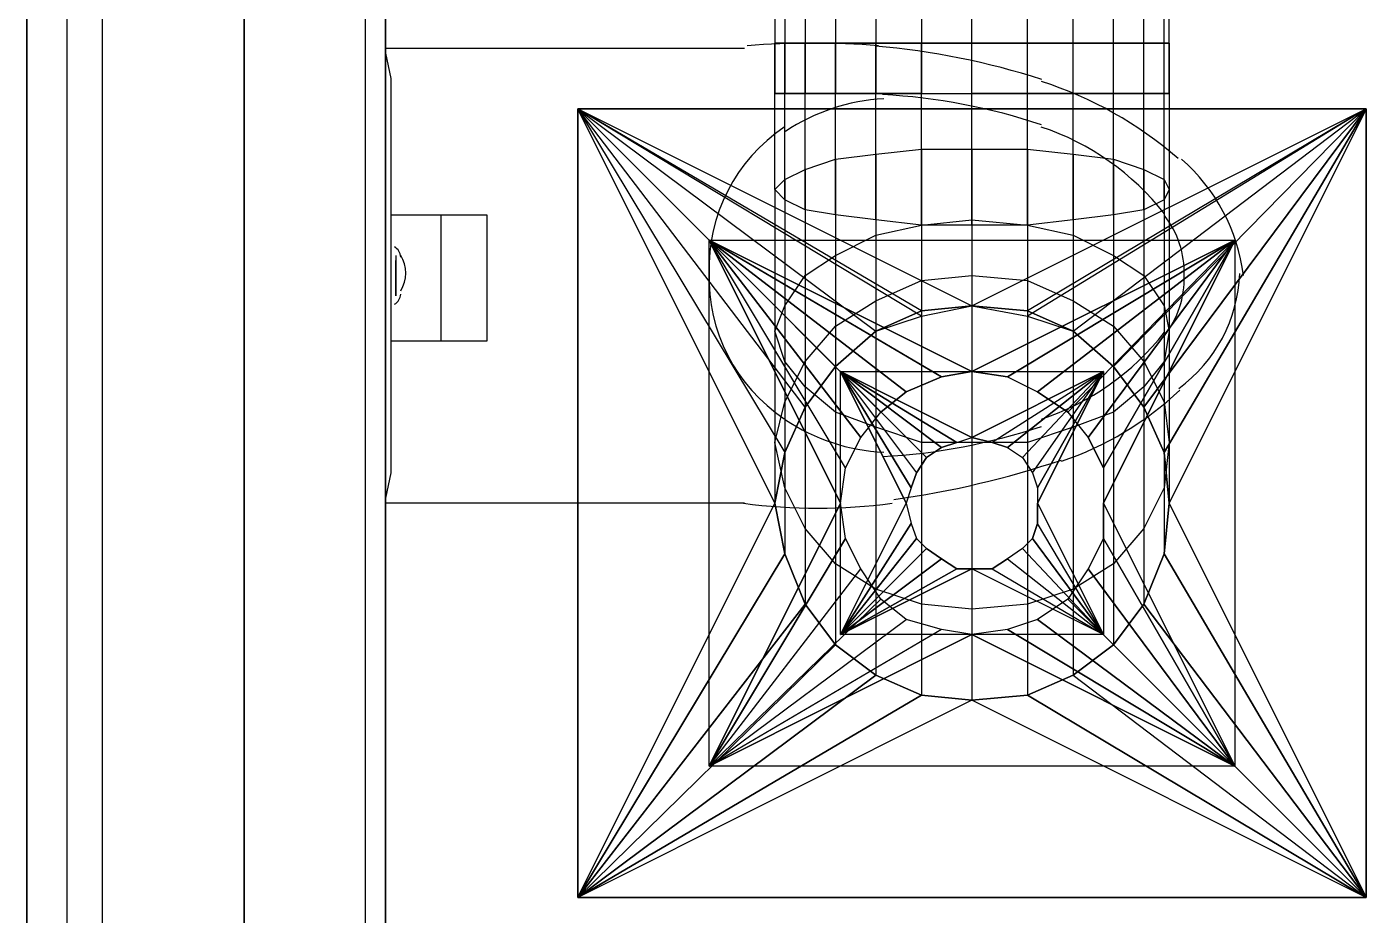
# Model space of a CAD drawing. Header units: metres. Extents: x 114 to 218, y 8 to 180.
# Drawn here: x 181.463 to 185.539, y 79.526 to 82.229 of the extents above; entities that cross this region are included whole.
import ezdxf

# ---------------------------------------------------------------- set-up
doc = ezdxf.new("R2010")
doc.units = ezdxf.units.M
doc.header["$MEASUREMENT"] = 0
for name, color, linetype in [('_Route', 7, 'Continuous'), ('A-2D-I-WALL', 7, 'Continuous'), ('A-2D-SANR-FIXT', 7, 'Continuous'), ('A-3D-I-WALL', 7, 'Continuous'), ('M-EA2S-ADist', 7, 'Continuous'), ('M-EA2S-Round', 7, 'Continuous'), ('PL-VA-Pipe', 7, 'Continuous')]:
    doc.layers.add(name, color=color, linetype=linetype)

msp = doc.modelspace()

# ---------------------------------------------------------------- linework, layer by layer
at = {"layer": '_Route', "color": 4, "true_color": 0x00ffff}
msp.add_lwpolyline([(181.5863, 75.8421), (181.5863, 95.3923)], dxfattribs=at)
msp.add_lwpolyline([(181.5863, 75.8421), (181.5863, 95.3923)], dxfattribs=at)
at = {"layer": 'A-2D-I-WALL', "color": 9, "true_color": 0xbababa}
for points in [[(182.4939, 75.8114), (182.4939, 98.4379)], [(182.1247, 98.3148), (182.1247, 75.8729)], [(182.5554, 75.8729), (182.5554, 85.6711)]]:
    msp.add_lwpolyline(points, dxfattribs=at)
at = {"layer": 'A-2D-SANR-FIXT', "color": 9, "true_color": 0xbababa}
for points in [[(182.5554, 82.164), (182.6785, 82.164), (182.6785, 82.164), (183.6475, 82.164)], [(182.5554, 82.1486), (182.5708, 82.0717), (182.5708, 80.872), (182.5554, 80.7951)], [(182.5708, 81.6564), (182.863, 81.6564)], [(182.7246, 81.2719), (182.7246, 81.6564)], [(182.863, 81.6564), (182.863, 81.2719)], [(182.5862, 81.5334), (182.5862, 81.4103)], [(182.5862, 81.4103), (182.5862, 81.518)], [(182.863, 81.2719), (182.5708, 81.2719)], [(183.6475, 80.7797), (182.6785, 80.7797), (182.6785, 80.7797), (182.5554, 80.7797)]]:
    msp.add_lwpolyline(points, dxfattribs=at)
for centre, radius, start, end in [((183.8552, 79.9115), 2.2679, 84.9397, 95.0614), ((183.8398, 79.8341), 2.3453, 72.3163, 84.9412), ((184.1936, 80.9412), 1.1766, 48.9128, 72.32), ((183.963, 80.1573), 1.8683, 71.6355, 86.7852), ((184.1013, 81.4179), 0.5923, 92.9134, 123.7841), ((184.0551, 81.495), 0.5152, 123.7881, 181.9342), ((184.3012, 81.1719), 0.7921, 38.0091, 71.6386), ((184.6088, 81.4026), 0.5615, 7.0948, 48.9105), ((184.7012, 81.4796), 0.2845, 358.5548, 37.9994), ((182.5631, 81.5257), 0.0385, 3.7219, 60.3221), ((182.517, 81.4795), 0.1, 327.3468, 32.6532), ((184.0551, 81.4641), 0.5152, 178.0658, 236.2119), ((184.7012, 81.4641), 0.2845, 321.9965, 1.445), ((184.7011, 81.4949), 0.4538, 306.1607, 357.8457), ((182.5631, 81.418), 0.0385, 299.7072, 356.2781), ((184.3012, 81.7872), 0.7922, 288.3641, 321.9909), ((184.301, 81.8335), 0.977, 288.601, 313.4009), ((184.1013, 81.5258), 0.5923, 236.2159, 267.0866), ((183.9629, 82.7867), 1.8686, 273.2175, 288.3645), ((183.7171, 83.5696), 2.8053, 277.8801, 288.5992), ((183.8705, 82.4639), 1.6997, 262.3423, 277.6577)]:
    msp.add_arc(centre, radius, start, end, dxfattribs=at)
at = {"layer": 'A-3D-I-WALL', "color": 42, "true_color": 0xdda500}
for points in [[(182.1247, 98.3148), (182.1247, 75.8729), (182.1247, 75.8114), (182.4939, 75.8114), (182.4939, 75.8729), (182.4939, 85.7326), (182.4939, 86.1018), (182.4939, 89.7934), (182.4939, 90.3932), (182.4939, 94.0541), (182.4939, 94.654), (182.4939, 98.3148), (182.4939, 98.3764), (182.4939, 98.4379), (182.1247, 98.4379), (182.1247, 98.3764), (182.1247, 98.3148)], [(182.1247, 98.3148), (182.1247, 75.8729), (182.5554, 75.8729), (182.5554, 85.6711), (182.5554, 86.1633), (182.5554, 89.7318), (182.5554, 90.4548), (182.5554, 93.9926), (182.5554, 94.7155), (182.5554, 98.3148), (182.1247, 98.3148), (182.5554, 98.3148), (182.5554, 94.7155), (182.5554, 93.9926), (182.5554, 90.4548), (182.5554, 89.7318), (182.5554, 86.1633), (182.5554, 85.6711), (182.5554, 75.8729), (182.1247, 75.8729), (182.1247, 98.3148)], [(182.4939, 75.8729), (182.5554, 75.8729), (182.5554, 85.6711), (182.5554, 85.7326), (182.4939, 85.7326)]]:
    msp.add_lwpolyline(points, dxfattribs=at)
at = {"layer": 'M-EA2S-ADist', "color": 3, "true_color": 0x00ff00}
for points in [[(183.1399, 81.9794), (183.1399, 79.5799), (185.5395, 79.5799), (185.5395, 81.9794), (183.1399, 81.9794)], [(185.5395, 79.5799), (183.1399, 79.5799), (183.1399, 81.9794), (185.5395, 81.9794), (185.5395, 79.5799)], [(183.1399, 79.5799), (183.7398, 80.7797), (183.1399, 81.9794), (184.3397, 81.3796), (185.5395, 81.9794), (184.9396, 80.7797), (185.5395, 79.5799), (184.3397, 80.1798), (183.1399, 79.5799)], [(183.1399, 81.9794), (184.3397, 81.3796), (185.5395, 81.9794), (184.9396, 80.7797), (185.5395, 79.5799), (184.3397, 80.1798), (183.1399, 79.5799), (183.7398, 80.7797), (183.1399, 81.9794)], [(184.1859, 81.3488), (183.1399, 81.9794), (183.7706, 80.9335)], [(183.8321, 81.0719), (183.1399, 81.9794), (183.7706, 80.9335), (183.8321, 81.0719)], [(184.1859, 81.3642), (183.1399, 81.9794), (184.0474, 81.3027), (184.1859, 81.3642)], [(184.0474, 81.3027), (183.9244, 81.195), (183.1399, 81.9794), (184.0474, 81.3027)], [(183.9244, 81.195), (183.8321, 81.0719), (183.1399, 81.9794)], [(183.1399, 81.9794), (183.9244, 81.195), (183.8321, 81.0719)], [(183.1399, 81.9794), (183.1399, 81.9794)], [(183.1399, 81.9794), (183.1399, 81.9794)], [(184.9242, 80.9335), (185.5395, 81.9794), (184.5089, 81.3488)], [(184.6473, 81.3027), (185.5395, 81.9794), (184.5089, 81.3642), (184.6473, 81.3027)], [(184.7704, 81.195), (184.6473, 81.3027), (185.5395, 81.9794)], [(184.8627, 81.0719), (184.7704, 81.195), (185.5395, 81.9794), (184.8627, 81.0719)], [(184.8627, 81.0719), (185.5395, 81.9794), (184.7704, 81.195), (184.8627, 81.0719)], [(185.5395, 81.9794), (184.9242, 80.9335)], [(185.5395, 81.9794), (185.5395, 81.9794)], [(185.5395, 81.9794), (185.5395, 81.9794)], [(183.9397, 80.7797), (183.5398, 79.9798), (183.5398, 81.5795), (183.9397, 80.7797)], [(184.3397, 81.1796), (183.5398, 81.5795), (185.1395, 81.5795), (185.1395, 79.9798), (183.5398, 79.9798), (183.5398, 81.5795), (185.1395, 81.5795), (185.1395, 79.9798)], [(183.9397, 80.7797), (183.9551, 80.8874), (183.5398, 81.5795)], [(184.0013, 80.9796), (183.5398, 81.5795), (184.0628, 81.0565), (184.1397, 81.1181)], [(184.2474, 81.1642), (184.1397, 81.1181), (183.5398, 81.5795)], [(184.3397, 81.1796), (184.2474, 81.1642), (183.5398, 81.5795), (184.2474, 81.1642), (184.3397, 81.1796)], [(184.1397, 81.1181), (184.0628, 81.0565), (183.5398, 81.5795), (184.1397, 81.1181), (184.2474, 81.1642)], [(183.9551, 80.8874), (183.5398, 81.5795), (184.0013, 80.9796), (184.0628, 81.0565)], [(185.1395, 81.5795), (184.7396, 80.7797), (185.1395, 79.9798), (184.3397, 80.3798), (183.5398, 79.9798), (183.9397, 80.7797), (183.5398, 81.5795), (184.3397, 81.1796), (184.4474, 81.1642), (184.5396, 81.1181), (184.6319, 81.0565), (184.6935, 80.9796), (184.7396, 80.8874), (184.7396, 80.7797), (184.7396, 80.672), (184.6935, 80.5797), (184.6319, 80.4874), (184.5396, 80.4259), (184.4474, 80.3951), (184.3397, 80.3798), (184.2474, 80.3951), (184.1397, 80.4259), (184.0628, 80.4874), (184.0013, 80.5797), (183.9551, 80.672), (183.9397, 80.7797), (183.9551, 80.8874), (184.0013, 80.9796)], [(183.5398, 81.5795), (183.5398, 81.5795)], [(183.5398, 81.5795), (183.5398, 81.5795)], [(184.4474, 81.1642), (184.3397, 81.1796), (185.1395, 81.5795), (184.4474, 81.1642), (184.5396, 81.1181), (185.1395, 81.5795), (184.6319, 81.0565), (184.5396, 81.1181)], [(184.4474, 81.1642), (185.1395, 81.5795), (184.3397, 81.1796)], [(184.6319, 81.0565), (185.1395, 81.5795), (184.5396, 81.1181)], [(184.6319, 81.0565), (184.6935, 80.9796), (185.1395, 81.5795), (184.7396, 80.8874), (184.6935, 80.9796)], [(184.7396, 80.8874), (185.1395, 81.5795), (184.6935, 80.9796)], [(184.7396, 80.8874), (184.7396, 80.7797), (185.1395, 81.5795)], [(185.1395, 81.5795), (185.1395, 81.5795)], [(185.1395, 81.5795), (185.1395, 81.5795)], [(184.9242, 80.6259), (184.9396, 80.7797), (184.9242, 80.9335), (184.8627, 81.0719), (184.7704, 81.195), (184.6473, 81.3027), (184.5089, 81.3642), (184.3397, 81.3796), (184.1859, 81.3642), (184.0474, 81.3027), (183.9244, 81.195), (183.8321, 81.0719), (183.7706, 80.9335), (183.7398, 80.7797), (183.7706, 80.6259), (183.8321, 80.472), (183.9244, 80.349), (184.0474, 80.2567), (184.1859, 80.1952), (184.3397, 80.1798), (184.5089, 80.1952), (184.6473, 80.2567), (184.7704, 80.349), (184.8627, 80.472), (184.9242, 80.6259)], [(184.0474, 81.3027), (184.1859, 81.3488), (184.3397, 81.3796), (184.5089, 81.3488), (184.6473, 81.3027)], [(184.5089, 81.3642), (184.3397, 81.3796), (184.1859, 81.3642)], [(184.1859, 81.3642), (184.1859, 81.3642)], [(184.1859, 81.3642), (184.1859, 81.3642)], [(184.3397, 81.3796), (184.3397, 81.3796)], [(184.3397, 81.3796), (184.3397, 81.3796)], [(184.3397, 81.3796), (184.3397, 81.3796)], [(184.5089, 81.3642), (184.5089, 81.3642)], [(184.5089, 81.3642), (184.5089, 81.3642)], [(184.1859, 81.3488), (184.1859, 81.3488)], [(184.5089, 81.3488), (184.5089, 81.3488)], [(183.9244, 81.195), (184.0474, 81.3027)], [(184.0474, 81.3027), (184.0474, 81.3027)], [(184.0474, 81.3027), (184.0474, 81.3027)], [(184.0474, 81.3027), (184.0474, 81.3027)], [(184.0474, 81.3027), (184.0474, 81.3027)], [(184.6473, 81.3027), (184.6473, 81.3027)], [(184.6473, 81.3027), (184.7704, 81.195)], [(184.6473, 81.3027), (184.6473, 81.3027)], [(184.6473, 81.3027), (184.6473, 81.3027)], [(184.6473, 81.3027), (184.6473, 81.3027)], [(183.9244, 81.195), (183.9244, 81.195)], [(183.9244, 81.195), (183.9244, 81.195)], [(183.9244, 81.195), (183.9244, 81.195)], [(183.9244, 81.195), (183.9244, 81.195)], [(184.1551, 80.8258), (183.9397, 81.1796), (184.1705, 80.872)], [(184.2012, 80.9181), (183.9397, 81.1796), (184.2474, 80.9489)], [(184.4474, 80.9489), (184.4935, 80.9181), (184.7396, 81.1796), (184.4012, 80.9643), (184.3397, 80.9796), (183.9397, 81.1796), (184.2935, 80.9643), (184.3397, 80.9796), (184.7396, 81.1796), (184.4474, 80.9489), (184.4012, 80.9643)], [(183.9397, 81.1796), (184.1397, 80.7797), (183.9397, 80.3798), (183.9397, 81.1796), (184.7396, 81.1796), (184.7396, 80.3798), (183.9397, 80.3798)], [(184.7396, 80.3798), (183.9397, 80.3798), (183.9397, 81.1796), (184.7396, 81.1796), (184.7396, 80.3798)], [(183.9397, 81.1796), (184.1551, 80.8258), (184.1397, 80.7797), (184.1551, 80.7181), (183.9397, 80.3798), (184.1397, 80.7797), (183.9397, 81.1796)], [(183.9397, 81.1796), (184.1705, 80.872)], [(184.2935, 80.9643), (183.9397, 81.1796), (184.3397, 80.9796)], [(184.2474, 80.9489), (183.9397, 81.1796), (184.2012, 80.9181)], [(183.9397, 81.1796), (183.9397, 81.1796)], [(183.9397, 81.1796), (183.9397, 81.1796)], [(184.2474, 81.1642), (184.2474, 81.1642)], [(184.2474, 81.1642), (184.2474, 81.1642)], [(184.7396, 81.1796), (184.3397, 80.9796)], [(184.3397, 81.1796), (184.3397, 81.1796)], [(184.3397, 81.1796), (184.3397, 81.1796)], [(184.4474, 80.9489), (184.7396, 81.1796), (184.4012, 80.9643)], [(184.4474, 81.1642), (184.4474, 81.1642)], [(184.4474, 81.1642), (184.4474, 81.1642)], [(184.4935, 80.9181), (184.5243, 80.872), (184.7396, 81.1796)], [(184.5243, 80.872), (184.7396, 81.1796), (184.4935, 80.9181)], [(184.7396, 80.3798), (184.5396, 80.7181), (184.5396, 80.7797), (184.7396, 81.1796), (184.5396, 80.8258), (184.5396, 80.7797), (184.7396, 80.3798), (184.5243, 80.672), (184.5396, 80.7181)], [(184.5396, 80.8258), (184.7396, 81.1796), (184.5396, 80.7797), (184.7396, 80.3798)], [(184.7396, 81.1796), (184.7396, 81.1796)], [(184.7396, 81.1796), (184.7396, 81.1796)], [(184.7704, 81.195), (184.7704, 81.195)], [(184.7704, 81.195), (184.7704, 81.195)], [(184.7704, 81.195), (184.7704, 81.195)], [(184.7704, 81.195), (184.7704, 81.195)], [(184.1397, 81.1181), (184.1397, 81.1181)], [(184.1397, 81.1181), (184.1397, 81.1181)], [(184.5396, 81.1181), (184.5396, 81.1181)], [(184.5396, 81.1181), (184.5396, 81.1181)], [(183.8321, 80.472), (183.7706, 80.6259), (183.7398, 80.7797), (183.7706, 80.9335), (183.8321, 81.0719)], [(183.8321, 81.0719), (183.8321, 81.0719)], [(183.8321, 81.0719), (183.8321, 81.0719)], [(183.8321, 81.0719), (183.8321, 81.0719)], [(183.8321, 81.0719), (183.8321, 81.0719)], [(183.9551, 80.8874), (184.0013, 80.9796), (184.0628, 81.0565)], [(184.0628, 81.0565), (184.0628, 81.0565)], [(184.0628, 81.0565), (184.0628, 81.0565)], [(184.6319, 81.0565), (184.6319, 81.0565)], [(184.6319, 81.0565), (184.6319, 81.0565)], [(184.8627, 80.472), (184.9242, 80.6259), (184.9396, 80.7797), (184.9242, 80.9335), (184.8627, 81.0719)], [(184.8627, 81.0719), (184.9242, 80.9335), (184.9396, 80.7797), (184.9242, 80.6259), (184.8627, 80.472)], [(184.8627, 81.0719), (184.8627, 81.0719)], [(184.8627, 81.0719), (184.8627, 81.0719)], [(184.8627, 81.0719), (184.8627, 81.0719)], [(184.0013, 80.9796), (184.0013, 80.9796)], [(184.0013, 80.9796), (184.0013, 80.9796)], [(184.2935, 80.9643), (184.2474, 80.9489), (184.2012, 80.9181), (184.1705, 80.872), (184.1551, 80.8258), (184.1397, 80.7797), (184.1551, 80.7181), (184.1705, 80.672), (184.2012, 80.6412), (184.2474, 80.6105), (184.2935, 80.5797), (184.3397, 80.5797), (184.4012, 80.5797), (184.4474, 80.6105)], [(184.1551, 80.8258), (184.1705, 80.872), (184.2012, 80.9181), (184.2474, 80.9489), (184.2935, 80.9643), (184.3397, 80.9796), (184.4012, 80.9643), (184.4474, 80.9489), (184.4935, 80.9181), (184.5243, 80.872), (184.5396, 80.8258), (184.5396, 80.7797), (184.5396, 80.7181), (184.5243, 80.672), (184.4935, 80.6412), (184.4474, 80.6105), (184.4012, 80.5797), (184.3397, 80.5797), (184.2935, 80.5797), (184.2474, 80.6105), (184.2012, 80.6412), (184.1705, 80.672)], [(184.2935, 80.9643), (184.2935, 80.9643)], [(184.2935, 80.9643), (184.2935, 80.9643)], [(184.3397, 80.9796), (184.3397, 80.9796)], [(184.3397, 80.9796), (184.3397, 80.9796)], [(184.4012, 80.9643), (184.4012, 80.9643)], [(184.4012, 80.9643), (184.4012, 80.9643)], [(184.6935, 80.9796), (184.6935, 80.9796)], [(184.6935, 80.9796), (184.6935, 80.9796)], [(183.7706, 80.9335), (183.7398, 80.7797), (183.7706, 80.6259)], [(183.7706, 80.9335), (183.7706, 80.9335)], [(183.7706, 80.9335), (183.7706, 80.9335)], [(183.7706, 80.9335), (183.7706, 80.9335)], [(184.2012, 80.9181), (184.2012, 80.9181)], [(184.2012, 80.9181), (184.2012, 80.9181)], [(184.2474, 80.9489), (184.2474, 80.9489)], [(184.2474, 80.9489), (184.2474, 80.9489)], [(184.4474, 80.9489), (184.4474, 80.9489)], [(184.4474, 80.9489), (184.4474, 80.9489)], [(184.4935, 80.9181), (184.4935, 80.9181)], [(184.4935, 80.9181), (184.4935, 80.9181)], [(184.9242, 80.9335), (184.9242, 80.9335)], [(184.9242, 80.9335), (184.9242, 80.9335)], [(184.9242, 80.9335), (184.9242, 80.9335)], [(183.9551, 80.8874), (183.9551, 80.8874)], [(183.9551, 80.8874), (183.9551, 80.8874)], [(184.1705, 80.872), (184.1705, 80.872)], [(184.1705, 80.872), (184.1705, 80.872)], [(184.5243, 80.872), (184.5396, 80.8258)], [(184.5243, 80.872), (184.5243, 80.872)], [(184.5243, 80.872), (184.5243, 80.872)], [(184.7396, 80.8874), (184.7396, 80.8874)], [(184.7396, 80.8874), (184.7396, 80.8874)], [(184.1551, 80.8258), (184.1551, 80.8258)], [(184.1551, 80.8258), (184.1551, 80.8258)], [(184.5396, 80.8258), (184.5396, 80.8258)], [(184.5396, 80.8258), (184.5396, 80.8258)], [(183.7398, 80.7797), (183.7398, 80.7797)], [(183.7398, 80.7797), (183.7398, 80.7797)], [(183.7398, 80.7797), (183.7398, 80.7797)], [(184.7396, 80.672), (184.6935, 80.5797), (184.6319, 80.4874), (184.5396, 80.4259), (184.4474, 80.3951), (184.3397, 80.3798), (184.2474, 80.3951), (184.1397, 80.4259), (184.0628, 80.4874), (184.0013, 80.5797), (183.9551, 80.672), (183.9397, 80.7797)], [(183.9397, 80.7797), (183.9397, 80.7797)], [(183.9397, 80.7797), (183.9397, 80.7797)], [(184.1397, 80.7797), (184.1397, 80.7797)], [(184.1397, 80.7797), (184.1397, 80.7797)], [(184.5396, 80.7797), (184.5396, 80.7797)], [(184.5396, 80.7797), (184.5396, 80.7797)], [(184.7396, 80.672), (184.7396, 80.7797), (185.1395, 79.9798), (184.7396, 80.672)], [(184.7396, 80.7797), (184.7396, 80.7797)], [(184.7396, 80.7797), (184.7396, 80.7797)], [(184.9396, 80.7797), (184.9396, 80.7797)], [(184.9396, 80.7797), (184.9396, 80.7797)], [(184.9396, 80.7797), (184.9396, 80.7797)], [(183.9397, 80.3798), (184.1551, 80.7181)], [(184.1551, 80.7181), (184.1705, 80.672), (183.9397, 80.3798)], [(184.1551, 80.7181), (184.1551, 80.7181)], [(184.1551, 80.7181), (184.1551, 80.7181)], [(184.5243, 80.672), (184.7396, 80.3798), (184.5396, 80.7181)], [(184.5396, 80.7181), (184.5396, 80.7181)], [(184.5396, 80.7181), (184.5396, 80.7181)], [(183.5398, 79.9798), (183.9551, 80.672)], [(183.9551, 80.672), (183.5398, 79.9798), (184.0013, 80.5797)], [(184.2012, 80.6412), (183.9397, 80.3798), (184.1705, 80.672)], [(183.9551, 80.672), (183.9551, 80.672)], [(183.9551, 80.672), (183.9551, 80.672)], [(184.1705, 80.672), (184.1705, 80.672)], [(184.1705, 80.672), (184.1705, 80.672)], [(184.5243, 80.672), (184.4935, 80.6412)], [(184.5243, 80.672), (184.5243, 80.672)], [(184.5243, 80.672), (184.5243, 80.672)], [(184.7396, 80.672), (185.1395, 79.9798)], [(184.7396, 80.672), (184.7396, 80.672)], [(184.7396, 80.672), (184.7396, 80.672)], [(184.2012, 80.6412), (183.9397, 80.3798)], [(184.2012, 80.6412), (184.2012, 80.6412)], [(184.2012, 80.6412), (184.2012, 80.6412)], [(184.4474, 80.6105), (184.7396, 80.3798), (184.4935, 80.6412), (184.4474, 80.6105)], [(184.4474, 80.6105), (184.7396, 80.3798), (184.4935, 80.6412)], [(184.4935, 80.6412), (184.4935, 80.6412)], [(184.4935, 80.6412), (184.4935, 80.6412)], [(183.7706, 80.6259), (183.1399, 79.5799), (184.1859, 80.1952), (184.3397, 80.1798)], [(184.1859, 80.1952), (183.1399, 79.5799), (183.7706, 80.6259), (183.8321, 80.472), (183.1399, 79.5799)], [(183.7706, 80.6259), (183.7706, 80.6259)], [(183.7706, 80.6259), (183.7706, 80.6259)], [(183.7706, 80.6259), (183.7706, 80.6259)], [(184.2935, 80.5797), (183.9397, 80.3798), (184.2474, 80.6105)], [(184.2474, 80.6105), (183.9397, 80.3798), (184.2935, 80.5797)], [(184.2474, 80.6105), (184.2474, 80.6105)], [(184.2474, 80.6105), (184.2474, 80.6105)], [(184.4474, 80.6105), (184.4474, 80.6105)], [(184.4474, 80.6105), (184.4474, 80.6105)], [(184.9242, 80.6259), (185.5395, 79.5799), (184.5089, 80.1952)], [(185.5395, 79.5799), (184.9242, 80.6259)], [(184.9242, 80.6259), (184.9242, 80.6259)], [(184.9242, 80.6259), (184.9242, 80.6259)], [(184.9242, 80.6259), (184.9242, 80.6259)], [(184.0628, 80.4874), (183.5398, 79.9798), (184.0013, 80.5797)], [(184.4012, 80.5797), (184.7396, 80.3798), (184.3397, 80.5797), (183.9397, 80.3798)], [(183.9397, 80.3798), (184.3397, 80.5797)], [(184.0013, 80.5797), (184.0013, 80.5797)], [(184.0013, 80.5797), (184.0013, 80.5797)], [(184.2935, 80.5797), (184.2935, 80.5797)], [(184.2935, 80.5797), (184.2935, 80.5797)], [(184.4012, 80.5797), (184.7396, 80.3798), (184.3397, 80.5797)], [(184.3397, 80.5797), (184.3397, 80.5797)], [(184.3397, 80.5797), (184.3397, 80.5797)], [(184.4012, 80.5797), (184.4012, 80.5797)], [(184.4012, 80.5797), (184.4012, 80.5797)], [(184.6935, 80.5797), (185.1395, 79.9798), (184.6319, 80.4874)], [(184.6319, 80.4874), (185.1395, 79.9798), (184.6935, 80.5797)], [(184.6935, 80.5797), (184.6935, 80.5797)], [(184.6935, 80.5797), (184.6935, 80.5797)], [(183.8321, 80.472), (183.9244, 80.349), (183.1399, 79.5799), (183.8321, 80.472)], [(183.9244, 80.349), (183.1399, 79.5799), (184.0474, 80.2567), (183.9244, 80.349), (183.8321, 80.472)], [(184.0628, 80.4874), (183.5398, 79.9798), (184.1397, 80.4259)], [(183.8321, 80.472), (183.8321, 80.472)], [(183.8321, 80.472), (183.8321, 80.472)], [(183.8321, 80.472), (183.8321, 80.472)], [(183.8321, 80.472), (183.8321, 80.472)], [(184.0628, 80.4874), (184.0628, 80.4874)], [(184.0628, 80.4874), (184.0628, 80.4874)], [(184.6319, 80.4874), (184.6319, 80.4874)], [(184.6319, 80.4874), (184.6319, 80.4874)], [(184.7704, 80.349), (185.5395, 79.5799), (184.8627, 80.472), (184.7704, 80.349), (184.6473, 80.2567), (185.5395, 79.5799)], [(184.7704, 80.349), (184.8627, 80.472), (185.5395, 79.5799), (184.7704, 80.349)], [(184.8627, 80.472), (184.8627, 80.472)], [(184.8627, 80.472), (184.8627, 80.472)], [(184.8627, 80.472), (184.8627, 80.472)], [(184.2474, 80.3951), (183.5398, 79.9798), (184.1397, 80.4259)], [(184.1397, 80.4259), (184.1397, 80.4259)], [(184.1397, 80.4259), (184.1397, 80.4259)], [(184.5396, 80.4259), (185.1395, 79.9798), (184.4474, 80.3951)], [(184.4474, 80.3951), (185.1395, 79.9798), (184.5396, 80.4259)], [(184.5396, 80.4259), (184.5396, 80.4259)], [(184.5396, 80.4259), (184.5396, 80.4259)], [(184.2474, 80.3951), (183.5398, 79.9798)], [(184.2474, 80.3951), (184.2474, 80.3951)], [(184.2474, 80.3951), (184.2474, 80.3951)], [(184.4474, 80.3951), (184.4474, 80.3951)], [(184.4474, 80.3951), (184.4474, 80.3951)], [(183.9244, 80.349), (184.0474, 80.2567), (183.1399, 79.5799)], [(184.3397, 80.3798), (185.1395, 79.9798), (183.5398, 79.9798), (184.3397, 80.3798)], [(183.9244, 80.349), (183.9244, 80.349)], [(183.9244, 80.349), (183.9244, 80.349)], [(183.9244, 80.349), (183.9244, 80.349)], [(183.9244, 80.349), (183.9244, 80.349)], [(183.9397, 80.3798), (183.9397, 80.3798)], [(183.9397, 80.3798), (183.9397, 80.3798)], [(184.3397, 80.3798), (184.3397, 80.3798)], [(184.3397, 80.3798), (184.3397, 80.3798)], [(184.7704, 80.349), (184.6473, 80.2567), (185.5395, 79.5799)], [(184.7396, 80.3798), (184.7396, 80.3798)], [(184.7396, 80.3798), (184.7396, 80.3798)], [(184.7704, 80.349), (184.7704, 80.349)], [(184.7704, 80.349), (184.7704, 80.349)], [(184.7704, 80.349), (184.7704, 80.349)], [(184.7704, 80.349), (184.7704, 80.349)], [(184.0474, 80.2567), (184.1859, 80.1952), (184.3397, 80.1798)], [(184.1859, 80.1952), (184.0474, 80.2567)], [(184.0474, 80.2567), (184.0474, 80.2567)], [(184.0474, 80.2567), (184.0474, 80.2567)], [(184.0474, 80.2567), (184.0474, 80.2567)], [(184.3397, 80.1798), (184.3397, 80.1798), (184.5089, 80.1952), (184.6473, 80.2567)], [(184.6473, 80.2567), (184.5089, 80.1952)], [(184.6473, 80.2567), (184.6473, 80.2567)], [(184.6473, 80.2567), (184.6473, 80.2567)], [(184.6473, 80.2567), (184.6473, 80.2567)], [(184.1859, 80.1952), (184.1859, 80.1952)], [(184.1859, 80.1952), (184.1859, 80.1952)], [(184.1859, 80.1952), (184.1859, 80.1952)], [(184.5089, 80.1952), (184.3397, 80.1798)], [(184.3397, 80.1798), (184.3397, 80.1798)], [(184.3397, 80.1798), (184.3397, 80.1798)], [(184.3397, 80.1798), (184.3397, 80.1798)], [(184.5089, 80.1952), (185.5395, 79.5799)], [(184.5089, 80.1952), (184.5089, 80.1952)], [(184.5089, 80.1952), (184.5089, 80.1952)], [(184.5089, 80.1952), (184.5089, 80.1952)], [(183.5398, 79.9798), (183.5398, 79.9798)], [(183.5398, 79.9798), (183.5398, 79.9798)], [(185.1395, 79.9798), (185.1395, 79.9798)], [(185.1395, 79.9798), (185.1395, 79.9798)], [(183.1399, 79.5799), (183.1399, 79.5799)], [(183.1399, 79.5799), (183.1399, 79.5799)], [(185.5395, 79.5799), (185.5395, 79.5799)], [(185.5395, 79.5799), (185.5395, 79.5799)]]:
    msp.add_lwpolyline(points, dxfattribs=at)
at = {"layer": 'M-EA2S-Round', "color": 40, "true_color": 0xffbf00}
for points in [[(183.8321, 82.8254), (183.7706, 82.8254), (183.7706, 82.0256), (183.7398, 82.0256)], [(183.7706, 82.8254), (183.7398, 82.8254), (183.7398, 82.0256), (183.7706, 82.0256)], [(183.7398, 82.8254), (183.7706, 82.8254), (183.7706, 82.0256), (183.8321, 82.0256)], [(183.9244, 82.8254), (183.8321, 82.8254), (183.8321, 82.0256), (183.7706, 82.0256)], [(183.7706, 82.8254), (183.8321, 82.8254), (183.8321, 82.0256), (183.9244, 82.0256)], [(184.0474, 82.8254), (183.9244, 82.8254), (183.9244, 82.0256), (183.8321, 82.0256)], [(183.8321, 82.8254), (183.9244, 82.8254), (183.9244, 82.0256), (184.0474, 82.0256)], [(184.1859, 82.8254), (184.0474, 82.8254), (184.0474, 82.0256), (183.9244, 82.0256)], [(183.9244, 82.8254), (184.0474, 82.8254), (184.0474, 82.0256), (184.1859, 82.0256)], [(184.1859, 82.0256), (184.3397, 82.0256), (184.3397, 82.8254), (184.1859, 82.8254), (184.1859, 82.0256), (184.0474, 82.0256)], [(184.0474, 82.8254), (184.1859, 82.8254), (184.1859, 82.0256), (184.3397, 82.0256), (184.3397, 82.8254), (184.1859, 82.8254)], [(184.3397, 82.0256), (184.5089, 82.0256), (184.5089, 82.8254), (184.3397, 82.8254)], [(184.6473, 82.0256), (184.5089, 82.0256), (184.5089, 82.8254), (184.6473, 82.8254)], [(184.5089, 82.0256), (184.6473, 82.0256), (184.6473, 82.8254), (184.5089, 82.8254)], [(184.7704, 82.0256), (184.6473, 82.0256), (184.6473, 82.8254), (184.7704, 82.8254)], [(184.6473, 82.0256), (184.7704, 82.0256), (184.7704, 82.8254), (184.6473, 82.8254)], [(184.8627, 82.0256), (184.7704, 82.0256), (184.7704, 82.8254), (184.8627, 82.8254)], [(184.7704, 82.0256), (184.8627, 82.0256), (184.8627, 82.8254), (184.7704, 82.8254)], [(184.9242, 82.0256), (184.8627, 82.0256), (184.8627, 82.8254), (184.9242, 82.8254)], [(184.8627, 82.0256), (184.9242, 82.0256), (184.9242, 82.8254), (184.8627, 82.8254)], [(184.9396, 82.0256), (184.9242, 82.0256), (184.9242, 82.8254), (184.9396, 82.8254)], [(184.9242, 82.0256), (184.9396, 82.0256), (184.9396, 82.8254), (184.9242, 82.8254)], [(183.7398, 81.7333), (183.7398, 82.1794)], [(183.7706, 82.1794), (183.8321, 82.1794), (183.9244, 82.1794), (184.0474, 82.1794), (184.1859, 82.1794), (184.3397, 82.1794), (184.5089, 82.1794), (184.6473, 82.1794), (184.7704, 82.1794), (184.8627, 82.1794), (184.9242, 82.1794), (184.9396, 82.1794), (184.9242, 82.1794), (184.8627, 82.1794), (184.7704, 82.1794), (184.6473, 82.1794), (184.5089, 82.1794), (184.3397, 82.1794), (184.1859, 82.1794), (184.0474, 82.1794), (183.9244, 82.1794), (183.8321, 82.1794), (183.7706, 82.1794), (183.7398, 82.1794), (183.7706, 82.1794)], [(183.7398, 82.1794), (183.7398, 82.1794)], [(183.7706, 81.7026), (183.7706, 82.1794)], [(183.7706, 81.7641), (183.7706, 82.1794)], [(183.7706, 82.1794), (183.7706, 82.1794)], [(183.7706, 82.1794), (183.7706, 82.1794)], [(183.8321, 81.6718), (183.8321, 82.1794)], [(183.8321, 81.7949), (183.8321, 82.1794)], [(183.8321, 82.1794), (183.8321, 82.1794)], [(183.8321, 82.1794), (183.8321, 82.1794)], [(183.9244, 81.6564), (183.9244, 82.1794)], [(183.9244, 81.8256), (183.9244, 82.1794)], [(183.9244, 82.1794), (183.9244, 82.1794)], [(183.9244, 82.1794), (183.9244, 82.1794)], [(184.0474, 81.6411), (184.0474, 82.1794)], [(184.0474, 81.841), (184.0474, 82.1794)], [(184.0474, 82.1794), (184.0474, 82.1794)], [(184.0474, 82.1794), (184.0474, 82.1794)], [(184.1859, 81.6257), (184.1859, 82.1794)], [(184.1859, 81.8564), (184.1859, 82.1794)], [(184.1859, 82.1794), (184.1859, 82.1794)], [(184.1859, 82.1794), (184.1859, 82.1794)], [(184.3397, 81.6257), (184.3397, 82.1794)], [(184.3397, 81.8564), (184.3397, 82.1794)], [(184.3397, 82.1794), (184.3397, 82.1794)], [(184.3397, 82.1794), (184.3397, 82.1794)], [(184.5089, 81.6257), (184.5089, 82.1794)], [(184.5089, 81.8564), (184.5089, 82.1794)], [(184.5089, 82.1794), (184.5089, 82.1794)], [(184.5089, 82.1794), (184.5089, 82.1794)], [(184.6473, 81.6411), (184.6473, 82.1794)], [(184.6473, 81.841), (184.6473, 82.1794)], [(184.6473, 82.1794), (184.6473, 82.1794)], [(184.6473, 82.1794), (184.6473, 82.1794)], [(184.7704, 81.6564), (184.7704, 82.1794)], [(184.7704, 81.8256), (184.7704, 82.1794)], [(184.7704, 82.1794), (184.7704, 82.1794)], [(184.7704, 82.1794), (184.7704, 82.1794)], [(184.8627, 81.6718), (184.8627, 82.1794)], [(184.8627, 81.7949), (184.8627, 82.1794)], [(184.8627, 82.1794), (184.8627, 82.1794)], [(184.8627, 82.1794), (184.8627, 82.1794)], [(184.9242, 81.7026), (184.9242, 82.1794)], [(184.9242, 81.7641), (184.9242, 82.1794)], [(184.9396, 82.1794), (184.9396, 81.7333), (184.9242, 81.7026), (184.9242, 81.2104)], [(184.9242, 82.1794), (184.9242, 82.1794)], [(184.9242, 82.1794), (184.9242, 82.1794)], [(184.9396, 82.1794), (184.9396, 82.1794)], [(183.7398, 82.0256), (183.7398, 82.0256)], [(183.7706, 82.0256), (183.7706, 82.0256)], [(183.7706, 82.0256), (183.7706, 82.0256)], [(183.8321, 82.0256), (183.8321, 82.0256)], [(183.8321, 82.0256), (183.8321, 82.0256)], [(183.9244, 82.0256), (183.9244, 82.0256)], [(183.9244, 82.0256), (183.9244, 82.0256)], [(184.0474, 82.0256), (184.0474, 82.0256)], [(184.0474, 82.0256), (184.0474, 82.0256)], [(184.1859, 82.0256), (184.1859, 82.0256)], [(184.1859, 82.0256), (184.1859, 82.0256)], [(184.5089, 82.0256), (184.3397, 82.0256)], [(184.3397, 82.0256), (184.3397, 82.0256)], [(184.3397, 82.0256), (184.3397, 82.0256)], [(184.5089, 82.0256), (184.5089, 82.0256)], [(184.5089, 82.0256), (184.5089, 82.0256)], [(184.6473, 82.0256), (184.6473, 82.0256)], [(184.6473, 82.0256), (184.6473, 82.0256)], [(184.7704, 82.0256), (184.7704, 82.0256)], [(184.7704, 82.0256), (184.7704, 82.0256)], [(184.8627, 82.0256), (184.8627, 82.0256)], [(184.8627, 82.0256), (184.8627, 82.0256)], [(184.9242, 82.0256), (184.9242, 82.0256)], [(184.9242, 82.0256), (184.9242, 82.0256)], [(184.9396, 82.0256), (184.9396, 82.0256)], [(184.0474, 81.841), (184.1859, 81.8564), (184.1859, 81.6257)], [(184.1859, 81.8564), (184.3397, 81.8564), (184.3397, 81.6411)], [(184.1859, 81.8564), (184.1859, 81.8564)], [(184.3397, 81.8564), (184.5089, 81.8564), (184.5089, 81.6257)], [(184.3397, 81.8564), (184.3397, 81.8564)], [(184.5089, 81.8564), (184.6473, 81.841), (184.6473, 81.5949)], [(184.5089, 81.8564), (184.5089, 81.8564)], [(183.8321, 81.7949), (183.9244, 81.8256), (183.9244, 81.5334)], [(183.9244, 81.8256), (184.0474, 81.841), (184.0474, 81.5949)], [(183.9244, 81.8256), (183.9244, 81.8256)], [(184.0474, 81.841), (184.0474, 81.841)], [(184.6473, 81.841), (184.7704, 81.8256), (184.7704, 81.5334)], [(184.6473, 81.841), (184.6473, 81.841)], [(184.7704, 81.8256), (184.8627, 81.7949), (184.8627, 81.4719)], [(184.7704, 81.8256), (184.7704, 81.8256)], [(183.7706, 81.7641), (183.8321, 81.7949), (183.8321, 81.4719)], [(183.8321, 81.7949), (183.8321, 81.7949)], [(184.8627, 81.7949), (184.9242, 81.7641), (184.9242, 81.3796)], [(184.8627, 81.7949), (184.8627, 81.7949)], [(183.7398, 81.7333), (183.7706, 81.7641), (183.7706, 81.3796)], [(183.7706, 81.7026), (183.7398, 81.7333), (183.7398, 81.3027)], [(183.7398, 81.7333), (183.7398, 81.7333)], [(183.7706, 81.7641), (183.7706, 81.7641)], [(184.9242, 81.7641), (184.9396, 81.7333), (184.9396, 81.3027), (184.9242, 81.2104), (184.9242, 80.8258)], [(184.9242, 81.7641), (184.9242, 81.7641)], [(184.9396, 81.7333), (184.9396, 81.7333)], [(183.8321, 81.6718), (183.7706, 81.7026), (183.7706, 81.2104)], [(183.7706, 81.7026), (183.7706, 81.7026)], [(184.9242, 81.7026), (184.8627, 81.6718), (184.8627, 81.1335)], [(184.9242, 81.7026), (184.9242, 81.7026)], [(183.9244, 81.6564), (183.8321, 81.6718), (183.8321, 81.1335)], [(183.8321, 81.6718), (183.8321, 81.6718)], [(184.0474, 81.6411), (183.9244, 81.6564), (183.9244, 81.0565)], [(183.9244, 81.6564), (183.9244, 81.6564)], [(184.7704, 81.6564), (184.6473, 81.6411), (184.6473, 81.0104)], [(184.8627, 81.6718), (184.7704, 81.6564), (184.7704, 81.0565)], [(184.7704, 81.6564), (184.7704, 81.6564)], [(184.8627, 81.6718), (184.8627, 81.6718)], [(184.1859, 81.6257), (184.0474, 81.6411), (184.0474, 81.0104)], [(184.0474, 81.6411), (184.0474, 81.6411)], [(184.0474, 81.5949), (184.1859, 81.6257), (184.1859, 81.4565)], [(184.1859, 81.6257), (184.3397, 81.6411), (184.3397, 81.4719)], [(184.3397, 81.6257), (184.1859, 81.6257), (184.1859, 80.9643)], [(184.1859, 81.6257), (184.1859, 81.6257)], [(184.1859, 81.6257), (184.1859, 81.6257)], [(184.3397, 81.6411), (184.5089, 81.6257), (184.5089, 81.4565)], [(184.3397, 81.6411), (184.3397, 81.6411)], [(184.5089, 81.6257), (184.3397, 81.6257), (184.3397, 80.9643)], [(184.3397, 81.6257), (184.3397, 81.6257)], [(184.6473, 81.6411), (184.5089, 81.6257), (184.5089, 80.9643)], [(184.5089, 81.6257), (184.6473, 81.5949), (184.6473, 81.3949)], [(184.5089, 81.6257), (184.5089, 81.6257)], [(184.5089, 81.6257), (184.5089, 81.6257)], [(184.6473, 81.6411), (184.6473, 81.6411)], [(183.9244, 81.5334), (184.0474, 81.5949), (184.0474, 81.3949)], [(184.0474, 81.5949), (184.0474, 81.5949)], [(184.6473, 81.5949), (184.7704, 81.5334), (184.7704, 81.318)], [(184.6473, 81.5949), (184.6473, 81.5949)], [(183.8321, 81.4719), (183.9244, 81.5334), (183.9244, 81.318)], [(183.9244, 81.5334), (183.9244, 81.5334)], [(184.7704, 81.5334), (184.8627, 81.4719), (184.8627, 81.2104)], [(184.7704, 81.5334), (184.7704, 81.5334)], [(183.7706, 81.3796), (183.8321, 81.4719), (183.8321, 81.2104)], [(183.8321, 81.4719), (183.8321, 81.4719)], [(184.0474, 81.3949), (184.1859, 81.4565), (184.1859, 81.3642)], [(184.1859, 81.4565), (184.3397, 81.4719), (184.3397, 81.3796)], [(184.1859, 81.4565), (184.1859, 81.4565)], [(184.3397, 81.4719), (184.5089, 81.4565), (184.5089, 81.3642)], [(184.3397, 81.4719), (184.3397, 81.4719)], [(184.5089, 81.4565), (184.6473, 81.3949), (184.6473, 81.3027)], [(184.5089, 81.4565), (184.5089, 81.4565)], [(184.8627, 81.4719), (184.9242, 81.3796), (184.9242, 81.0873)], [(184.8627, 81.4719), (184.8627, 81.4719)], [(183.7398, 81.3027), (183.7706, 81.3796), (183.7706, 81.0873)], [(184.9242, 81.0873), (184.9396, 80.9643), (184.9396, 80.7797), (184.9242, 80.6259), (184.8627, 80.472), (184.7704, 80.349), (184.6473, 80.2567), (184.5089, 80.1952), (184.3397, 80.1798), (184.1859, 80.1952), (184.0474, 80.2567), (183.9244, 80.349), (183.8321, 80.472), (183.7706, 80.6259), (183.7398, 80.7797), (183.7706, 80.9335), (183.8321, 81.0719), (183.9244, 81.195), (184.0474, 81.3027), (184.1859, 81.3642), (184.3397, 81.3796), (184.5089, 81.3642), (184.6473, 81.3027), (184.7704, 81.195), (184.8627, 81.0719), (184.9242, 80.9335), (184.9396, 80.7797)], [(183.7398, 80.7797), (183.7706, 80.9335), (183.8321, 81.0719), (183.9244, 81.195), (184.0474, 81.3027), (184.1859, 81.3642), (184.3397, 81.3796), (184.5089, 81.3642), (184.6473, 81.3027), (184.7704, 81.195), (184.8627, 81.0719), (184.9242, 80.9335), (184.9396, 80.7797), (184.9242, 80.6259), (184.8627, 80.472), (184.7704, 80.349), (184.6473, 80.2567), (184.5089, 80.1952), (184.3397, 80.1798), (184.1859, 80.1952), (184.0474, 80.2567), (183.9244, 80.349), (183.8321, 80.472), (183.7706, 80.6259), (183.7398, 80.7797)], [(184.9396, 80.7797), (184.9242, 80.9335), (184.8627, 81.0719), (184.7704, 81.195), (184.6473, 81.3027), (184.5089, 81.3642), (184.3397, 81.3796), (184.1859, 81.3642), (184.0474, 81.3027), (183.9244, 81.195), (183.8321, 81.0719), (183.7706, 80.9335), (183.7398, 80.7797), (183.7706, 80.6259), (183.8321, 80.472), (183.9244, 80.349), (184.0474, 80.2567), (184.1859, 80.1952), (184.3397, 80.1798), (184.5089, 80.1952), (184.6473, 80.2567), (184.7704, 80.349), (184.8627, 80.472), (184.9242, 80.6259), (184.9396, 80.7797), (184.9242, 80.6259), (184.8627, 80.472), (184.7704, 80.349), (184.6473, 80.2567), (184.5089, 80.1952), (184.3397, 80.1798), (184.1859, 80.1952), (184.0474, 80.2567), (183.9244, 80.349), (183.8321, 80.472), (183.7706, 80.6259), (183.7398, 80.7797), (183.7706, 80.9335), (183.8321, 81.0719), (183.9244, 81.195), (184.0474, 81.3027), (184.1859, 81.3642), (184.3397, 81.3796), (184.5089, 81.3642), (184.6473, 81.3027), (184.7704, 81.195), (184.8627, 81.0719), (184.9242, 80.9335), (184.9396, 80.7797)], [(183.7706, 81.3796), (183.7706, 81.3796)], [(183.9244, 81.318), (184.0474, 81.3949), (184.0474, 81.3027)], [(184.0474, 81.3949), (184.0474, 81.3949)], [(184.1859, 81.3642), (184.1859, 81.3642)], [(184.1859, 81.3642), (184.1859, 81.3642)], [(184.1859, 81.3642), (184.1859, 81.3642)], [(184.1859, 81.3642), (184.1859, 81.3642)], [(184.3397, 81.3796), (184.3397, 81.3796)], [(184.3397, 81.3796), (184.3397, 81.3796)], [(184.3397, 81.3796), (184.3397, 81.3796)], [(184.3397, 81.3796), (184.3397, 81.3796)], [(184.5089, 81.3642), (184.5089, 81.3642)], [(184.5089, 81.3642), (184.5089, 81.3642)], [(184.5089, 81.3642), (184.5089, 81.3642)], [(184.5089, 81.3642), (184.5089, 81.3642)], [(184.6473, 81.3949), (184.7704, 81.318), (184.7704, 81.195)], [(184.6473, 81.3949), (184.6473, 81.3949)], [(184.9242, 81.3796), (184.9396, 81.3027), (184.9396, 80.9643), (184.9242, 80.8258), (184.9242, 80.6259)], [(184.9242, 81.3796), (184.9242, 81.3796)], [(183.7706, 81.2104), (183.7398, 81.3027), (183.7398, 80.9643)], [(183.7398, 81.3027), (183.7398, 81.3027)], [(183.8321, 81.2104), (183.9244, 81.318), (183.9244, 81.195)], [(183.9244, 81.318), (183.9244, 81.318)], [(184.0474, 81.3027), (184.0474, 81.3027)], [(184.0474, 81.3027), (184.0474, 81.3027)], [(184.0474, 81.3027), (184.0474, 81.3027)], [(184.0474, 81.3027), (184.0474, 81.3027)], [(184.6473, 81.3027), (184.6473, 81.3027)], [(184.6473, 81.3027), (184.6473, 81.3027)], [(184.6473, 81.3027), (184.6473, 81.3027)], [(184.6473, 81.3027), (184.6473, 81.3027)], [(184.7704, 81.318), (184.8627, 81.2104), (184.8627, 81.0719)], [(184.7704, 81.318), (184.7704, 81.318)], [(184.9396, 81.3027), (184.9396, 81.3027)], [(183.8321, 81.1335), (183.7706, 81.2104), (183.7706, 80.8258)], [(183.7706, 81.0873), (183.8321, 81.2104), (183.8321, 81.0719)], [(183.7706, 81.2104), (183.7706, 81.2104)], [(183.8321, 81.2104), (183.8321, 81.2104)], [(184.9242, 81.2104), (184.8627, 81.1335), (184.8627, 80.7028)], [(184.8627, 81.2104), (184.9242, 81.0873), (184.9242, 80.9335)], [(184.8627, 81.2104), (184.8627, 81.2104)], [(184.9242, 81.2104), (184.9242, 81.2104)], [(183.9244, 81.195), (183.9244, 81.195)], [(183.9244, 81.195), (183.9244, 81.195)], [(183.9244, 81.195), (183.9244, 81.195)], [(183.9244, 81.195), (183.9244, 81.195)], [(184.7704, 81.195), (184.7704, 81.195)], [(184.7704, 81.195), (184.7704, 81.195)], [(184.7704, 81.195), (184.7704, 81.195)], [(184.7704, 81.195), (184.7704, 81.195)], [(183.9244, 81.0565), (183.8321, 81.1335), (183.8321, 80.7028)], [(183.8321, 81.1335), (183.8321, 81.1335)], [(184.8627, 81.1335), (184.7704, 81.0565), (184.7704, 80.5951)], [(184.8627, 81.1335), (184.8627, 81.1335)], [(183.7398, 80.9643), (183.7706, 81.0873), (183.7706, 80.9335)], [(183.7706, 81.0873), (183.7706, 81.0873)], [(184.9242, 81.0873), (184.9242, 81.0873)], [(183.8321, 81.0719), (183.8321, 81.0719)], [(183.8321, 81.0719), (183.8321, 81.0719)], [(183.8321, 81.0719), (183.8321, 81.0719)], [(183.8321, 81.0719), (183.8321, 81.0719)], [(184.0474, 81.0104), (183.9244, 81.0565), (183.9244, 80.5951)], [(183.9244, 81.0565), (183.9244, 81.0565)], [(184.7704, 81.0565), (184.6473, 81.0104), (184.6473, 80.5182)], [(184.7704, 81.0565), (184.7704, 81.0565)], [(184.8627, 81.0719), (184.8627, 81.0719)], [(184.8627, 81.0719), (184.8627, 81.0719)], [(184.8627, 81.0719), (184.8627, 81.0719)], [(184.8627, 81.0719), (184.8627, 81.0719)], [(184.1859, 80.9643), (184.0474, 81.0104), (184.0474, 80.5182)], [(184.0474, 81.0104), (184.0474, 81.0104)], [(184.6473, 81.0104), (184.5089, 80.9643), (184.5089, 80.472)], [(184.6473, 81.0104), (184.6473, 81.0104)], [(183.7706, 80.8258), (183.7398, 80.9643), (183.7398, 80.7797)], [(183.7398, 80.9643), (183.7398, 80.9643)], [(184.3397, 80.9643), (184.1859, 80.9643), (184.1859, 80.472)], [(184.1859, 80.9643), (184.1859, 80.9643)], [(184.5089, 80.9643), (184.3397, 80.9643), (184.3397, 80.4567)], [(184.3397, 80.9643), (184.3397, 80.9643)], [(184.5089, 80.9643), (184.5089, 80.9643)], [(184.9396, 80.9643), (184.9396, 80.9643)], [(183.7706, 80.9335), (183.7706, 80.9335)], [(183.7706, 80.9335), (183.7706, 80.9335)], [(183.7706, 80.9335), (183.7706, 80.9335)], [(183.7706, 80.9335), (183.7706, 80.9335)], [(184.9242, 80.9335), (184.9242, 80.9335)], [(184.9242, 80.9335), (184.9242, 80.9335)], [(184.9242, 80.9335), (184.9242, 80.9335)], [(184.9242, 80.9335), (184.9242, 80.9335)], [(183.8321, 80.7028), (183.7706, 80.8258), (183.7706, 80.6259)], [(183.7706, 80.8258), (183.7706, 80.8258)], [(184.9242, 80.8258), (184.8627, 80.7028), (184.8627, 80.472)], [(184.9242, 80.8258), (184.9242, 80.8258)], [(183.7398, 80.7797), (183.7398, 80.7797)], [(183.7398, 80.7797), (183.7398, 80.7797)], [(183.7398, 80.7797), (183.7398, 80.7797)], [(183.7398, 80.7797), (183.7398, 80.7797)], [(184.9396, 80.7797), (184.9396, 80.7797)], [(184.9396, 80.7797), (184.9396, 80.7797)], [(184.9396, 80.7797), (184.9396, 80.7797)], [(184.9396, 80.7797), (184.9396, 80.7797)], [(183.9244, 80.5951), (183.8321, 80.7028), (183.8321, 80.472)], [(183.8321, 80.7028), (183.8321, 80.7028)], [(184.8627, 80.7028), (184.7704, 80.5951), (184.7704, 80.349)], [(184.8627, 80.7028), (184.8627, 80.7028)], [(183.7706, 80.6259), (183.7706, 80.6259)], [(183.7706, 80.6259), (183.7706, 80.6259)], [(183.7706, 80.6259), (183.7706, 80.6259)], [(183.7706, 80.6259), (183.7706, 80.6259)], [(184.0474, 80.5182), (183.9244, 80.5951), (183.9244, 80.349)], [(183.9244, 80.5951), (183.9244, 80.5951)], [(184.7704, 80.5951), (184.6473, 80.5182), (184.6473, 80.2567)], [(184.7704, 80.5951), (184.7704, 80.5951)], [(184.9242, 80.6259), (184.9242, 80.6259)], [(184.9242, 80.6259), (184.9242, 80.6259)], [(184.9242, 80.6259), (184.9242, 80.6259)], [(184.9242, 80.6259), (184.9242, 80.6259)], [(184.1859, 80.472), (184.0474, 80.5182), (184.0474, 80.2567)], [(184.0474, 80.5182), (184.0474, 80.5182)], [(184.6473, 80.5182), (184.5089, 80.472), (184.5089, 80.1952)], [(184.6473, 80.5182), (184.6473, 80.5182)], [(183.8321, 80.472), (183.8321, 80.472)], [(183.8321, 80.472), (183.8321, 80.472)], [(183.8321, 80.472), (183.8321, 80.472)], [(183.8321, 80.472), (183.8321, 80.472)], [(184.3397, 80.4567), (184.1859, 80.472), (184.1859, 80.1952)], [(184.1859, 80.472), (184.1859, 80.472)], [(184.5089, 80.472), (184.3397, 80.4567), (184.3397, 80.1798)], [(184.5089, 80.472), (184.5089, 80.472)], [(184.8627, 80.472), (184.8627, 80.472)], [(184.8627, 80.472), (184.8627, 80.472)], [(184.8627, 80.472), (184.8627, 80.472)], [(184.8627, 80.472), (184.8627, 80.472)], [(184.3397, 80.4567), (184.3397, 80.4567)], [(183.9244, 80.349), (183.9244, 80.349)], [(183.9244, 80.349), (183.9244, 80.349)], [(183.9244, 80.349), (183.9244, 80.349)], [(183.9244, 80.349), (183.9244, 80.349)], [(184.7704, 80.349), (184.7704, 80.349)], [(184.7704, 80.349), (184.7704, 80.349)], [(184.7704, 80.349), (184.7704, 80.349)], [(184.7704, 80.349), (184.7704, 80.349)], [(184.0474, 80.2567), (184.0474, 80.2567)], [(184.0474, 80.2567), (184.0474, 80.2567)], [(184.0474, 80.2567), (184.0474, 80.2567)], [(184.0474, 80.2567), (184.0474, 80.2567)], [(184.6473, 80.2567), (184.6473, 80.2567)], [(184.6473, 80.2567), (184.6473, 80.2567)], [(184.6473, 80.2567), (184.6473, 80.2567)], [(184.6473, 80.2567), (184.6473, 80.2567)], [(184.1859, 80.1952), (184.1859, 80.1952)], [(184.1859, 80.1952), (184.1859, 80.1952)], [(184.1859, 80.1952), (184.1859, 80.1952)], [(184.1859, 80.1952), (184.1859, 80.1952)], [(184.3397, 80.1798), (184.3397, 80.1798)], [(184.3397, 80.1798), (184.3397, 80.1798)], [(184.3397, 80.1798), (184.3397, 80.1798)], [(184.3397, 80.1798), (184.3397, 80.1798)], [(184.5089, 80.1952), (184.5089, 80.1952)], [(184.5089, 80.1952), (184.5089, 80.1952)], [(184.5089, 80.1952), (184.5089, 80.1952)], [(184.5089, 80.1952), (184.5089, 80.1952)]]:
    msp.add_lwpolyline(points, dxfattribs=at)
at = {"layer": 'PL-VA-Pipe', "color": 171, "true_color": 0x7f7fff}
for points in [[(181.4633, 76.4113), (181.4633, 85.3327)], [(181.4633, 85.3327), (181.4633, 76.4113)], [(181.4633, 76.4113), (181.4633, 85.3327)], [(181.4633, 85.3327), (181.4633, 76.4113)], [(181.5863, 76.4113), (181.5863, 85.3327)], [(181.5863, 76.4113), (181.5863, 85.3327)], [(181.5863, 76.4113), (181.5863, 85.3327)], [(181.5863, 76.4113), (181.5863, 85.3327)], [(181.694, 76.4113), (181.694, 85.3327)], [(181.694, 76.4113), (181.694, 85.3327)], [(181.694, 76.4113), (181.694, 85.3327)], [(181.694, 76.4113), (181.694, 85.3327)]]:
    msp.add_lwpolyline(points, dxfattribs=at)

doc.saveas('drawing.dxf')
